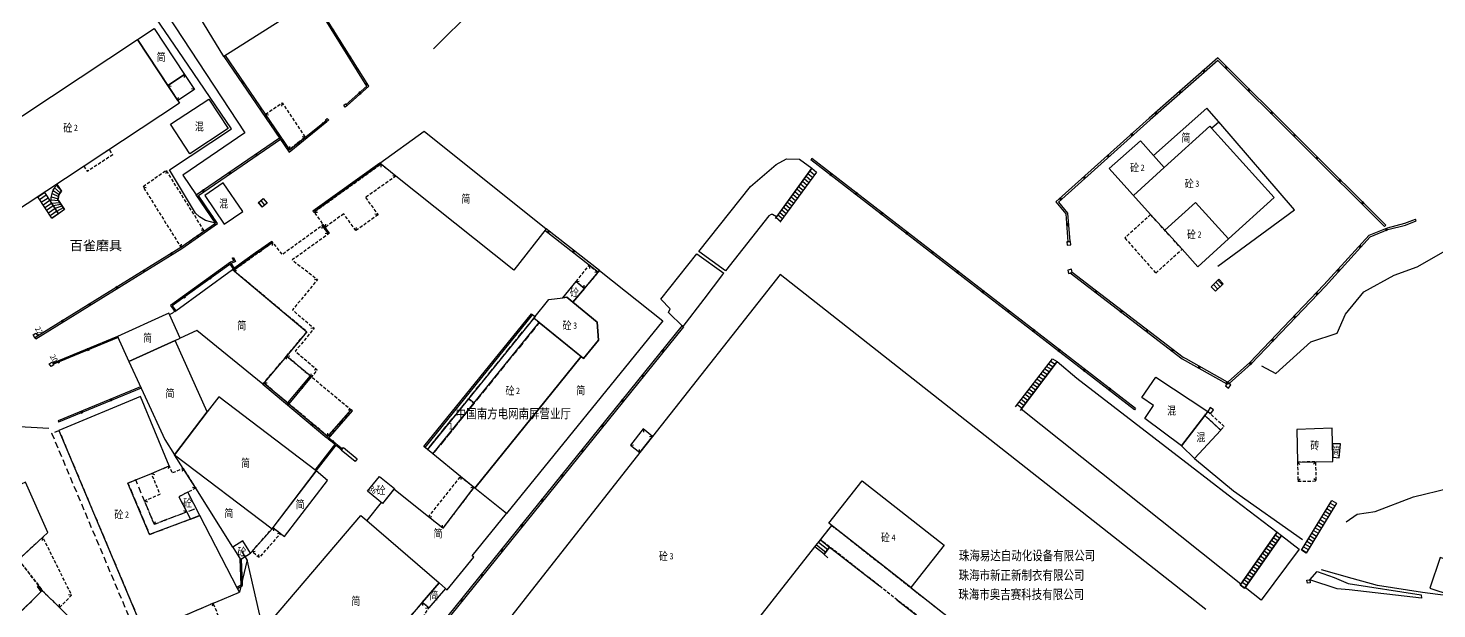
# Model space of a CAD drawing. Extents: x 395778 to 396698, y 996972 to 998012.
# Drawn here: x 396337.4 to 396557.4, y 997244.1 to 997334.7 of the extents above; entities that cross this region are included whole.
import ezdxf
from ezdxf.enums import TextEntityAlignment as Align

# ---------------------------------------------------------------- set-up
doc = ezdxf.new("R2010")
doc.units = 0
doc.header["$LTSCALE"] = 0.5
for name, pattern in [('X32', [1.5, 1, -0.5]), ('X39', [3, 2.5, -0.5]), ('X5', [3, 2, -1])]:
    doc.linetypes.add(name, pattern=pattern)
doc.layers.get('0').update_dxf_attribs({"linetype": 'CONTINUOUS'})
doc.layers.add('ASSIST', color=7, linetype='CONTINUOUS', plot=False)
doc.layers.add('JMD', color=6, linetype='CONTINUOUS')
doc.layers.add('门牌号', color=2, linetype='CONTINUOUS')
doc.styles.add('宋体', font='')
doc.styles.add('正等线体', font='simhei.ttf')
doc.styles.add('细等线体', font='', dxfattribs={"width": 0.8})
doc.styles.get('宋体').set_extended_font_data('SimSun')
doc.styles.get('细等线体').set_extended_font_data('SimSun')
doc.linetypes.add('444', pattern='A,4.5,[145,AAA.SHX,S=1,R=0,X=0,Y=1],4.5,-0.5,[146,AAA.SHX,S=1,R=0,X=0,Y=0],-0.5', length=10)
doc.linetypes.add('447', pattern='A,8,-1,[148,AAA.SHX,S=1,R=0,X=0,Y=0],-1', length=10)

# ---------------------------------------------------------------- blocks, each defined once
blk = doc.blocks.new('*U0')
at = {"linetype": 'Continuous'}
for points in [[(0, 0), (0.5, 0.5), (-0.5, 0.5)], [(0, 0), (-0.5, 0.5), (-0.5, -0.5)], [(0, 0), (-0.5, -0.5), (0.5, -0.5)], [(0, 0), (0.5, -0.5), (0.5, 0.5)]]:
    blk.add_solid(points, dxfattribs=at)
blk = doc.blocks.new('gc002')
blk.add_lwpolyline([(-0.5, -0.5), (0.5, -0.5), (0.5, 0.5), (-0.5, 0.5), (-0.5, -0.5)])
at = {"linetype": 'Continuous'}
blk.add_blockref('*U0', (0, 0), dxfattribs=at)

msp = doc.modelspace()

# ---------------------------------------------------------------- linework, layer by layer
at = {"layer": 'ASSIST', "linetype": 'Continuous', "flags": 128}
for points in [[(396350.63, 997349.73), (396371.22, 997318.4), (396361.53, 997311.83), (396363.59, 997308.71), (396366.6, 997304.33), (396366.6, 997304.33), (396365.07, 997304.75), (396364.14, 997305.29), (396363.47, 997305.86), (396359.44, 997312.66), (396369.1, 997319.04), (396361.56, 997330.13), (396349.05, 997348.43)], [(396442.09, 997299.9), (396450.15, 997310.04), (396454.16, 997313.45), (396455.78, 997314.38), (396457.8, 997314.28), (396459.74, 997312.89), (396454.25, 997305.32), (396453.61, 997305.66), (396453.38, 997305.67), (396453.05, 997305.45), (396446.27, 997296.87)], [(396342.11, 997305.79), (396340.91, 997307.63), (396340.94, 997308.09), (396340.96, 997308.33), (396341.05, 997308.71), (396341.14, 997309.13), (396341.28, 997309.47), (396341.45, 997309.8), (396341.67, 997310.14), (396341.83, 997310.39), (396342.55, 997309.32), (396342.37, 997309.05), (396342.15, 997308.74), (396342.08, 997308.46), (396342.02, 997308.13), (396342.01, 997307.95), (396342.1, 997307.83), (396343.06, 997306.47)], [(396341.06, 997305.08), (396338.86, 997308.42), (396339.92, 997309.12), (396342.11, 997305.79)], [(396373.3, 997307.51), (396374.08, 997308.16), (396374.68, 997307.44), (396373.89, 997306.79)], [(396436.15, 997292.43), (396441.81, 997299.55), (396445.99, 997296.52), (396445.82, 997296.31), (396442.89, 997292.46), (396439.62, 997288.19), (396437.37, 997290.38), (396437.62, 997290.93)], [(396524.01, 997294.85), (396522.77, 997293.69), (396522.1, 997294.4), (396523.33, 997295.55)], [(396415.97, 997290.18), (396416.53, 997289.72), (396399.72, 997268.99), (396399.15, 997269.45)], [(396498.06, 997282.71), (396501.15, 997280.14), (396518.83, 997266.49), (396524.78, 997261.92), (396532.4, 997256.06), (396526.76, 997247.95), (396492.43, 997275.3)], [(396536.21, 997253.25), (396540.98, 997261.04), (396541.7, 997260.6), (396536.93, 997252.8)], [(396526.64, 997247.79), (396532.4, 997256.06), (396533.09, 997255.58), (396527.33, 997247.31)], [(396533.09, 997255.58), (396535.88, 997253.43), (396529.91, 997245.44), (396527.42, 997247.43)], [(396538.69, 997249.95), (396541.33, 997249.02), (396543.51, 997248.09), (396554.93, 997246.28), (396554.96, 997245.8), (396543.68, 997247.06), (396541.79, 997247.22), (396537.54, 997248.66)]]:
    msp.add_lwpolyline(points, close=True, dxfattribs=at)
at = {"layer": 'ASSIST', "linetype": 'Continuous', "elevation": -85.97, "flags": 128}
msp.add_lwpolyline([(396340.59, 997272.26), (396332.27, 997272.71), (396323.3, 997267.73)], dxfattribs=at)
at = {"layer": 'ASSIST', "linetype": 'Continuous'}
msp.add_lwpolyline([(396460.24, 997253.8), (396461.1, 997254.9), (396462.52, 997253.73), (396461.7, 997252.67)], close=True, dxfattribs=at)
at = {"layer": 'ASSIST', "linetype": 'Continuous', "flags": 128}
for points in [[(396371.57, 997251.75), (396370.75, 997253.1)], [(396375.14, 997212.44), (396377.43, 997221.67), (396373.94, 997241.31), (396371.57, 997251.75), (396370.35, 997246.72)]]:
    msp.add_lwpolyline(points, dxfattribs=at)
at = {"layer": 'JMD', "linetype": 'Continuous'}
for p, q in [((396361.8, 997327.54), (396361.7, 997327.05)), ((396359.18, 997325.81), (396359.67, 997325.71)), ((396363.36, 997325.17), (396362.87, 997325.27)), ((396360.75, 997323.44), (396360.85, 997323.93)), ((396377.03, 997323.08), (396376.94, 997322.59)), ((396387.16, 997322.66), (396387, 997322.84)), ((396374.4, 997321.3), (396374.9, 997321.2)), ((396384.03, 997320.16), (396383.88, 997320.35)), ((396376.77, 997317.41), (396376.63, 997317.62)), ((396378.17, 997315.77), (396378.25, 997316.27)), ((396380.62, 997317.73), (396380.13, 997317.81)), ((396392.29, 997313.67), (396392.45, 997313.55)), ((396459.76, 997314.41), (396459.6, 997314.21)), ((396358.95, 997312.54), (396358.85, 997312.05)), ((396458.86, 997311.67), (396459.6, 997311.04)), ((396459.15, 997312.08), (396459.9, 997311.44)), ((396459.44, 997312.48), (396460.19, 997311.85)), ((396459.74, 997312.89), (396460.49, 997312.25)), ((396341.25, 997309.39), (396342.18, 997308.77)), ((396341.47, 997309.84), (396342.37, 997309.05)), ((396341.75, 997310.25), (396342.55, 997309.32)), ((396355.31, 997309.99), (396355.8, 997309.89)), ((396457.1, 997309.24), (396457.82, 997308.64)), ((396457.39, 997309.65), (396458.11, 997309.04)), ((396457.68, 997310.05), (396458.41, 997309.44)), ((396457.98, 997310.46), (396458.71, 997309.84)), ((396458.27, 997310.86), (396459, 997310.24)), ((396458.56, 997311.27), (396459.3, 997310.64)), ((396338.86, 997308.42), (396339.92, 997309.12)), ((396339.13, 997308), (396340.19, 997308.71)), ((396339.41, 997307.59), (396340.47, 997308.29)), ((396339.68, 997307.17), (396340.74, 997307.88)), ((396339.96, 997306.75), (396341.01, 997307.46)), ((396340.23, 997306.34), (396341.29, 997307.05)), ((396340.93, 997307.93), (396342.1, 997307.83)), ((396340.98, 997308.43), (396342.02, 997308.13)), ((396341.01, 997307.46), (396342.29, 997307.56)), ((396341.09, 997308.92), (396342.08, 997308.46)), ((396341.29, 997307.05), (396342.48, 997307.28)), ((396341.56, 997306.63), (396342.67, 997307.01)), ((396373.31, 997307.52), (396373.91, 997306.81)), ((396373.7, 997307.84), (396374.29, 997307.12)), ((396374.08, 997308.16), (396374.68, 997307.44)), ((396455.63, 997307.22), (396456.33, 997306.63)), ((396455.92, 997307.62), (396456.63, 997307.03)), ((396456.21, 997308.03), (396456.93, 997307.43)), ((396456.51, 997308.43), (396457.22, 997307.83)), ((396456.8, 997308.84), (396457.52, 997308.23)), ((396340.51, 997305.92), (396341.56, 997306.63)), ((396340.78, 997305.5), (396341.83, 997306.22)), ((396341.06, 997305.08), (396342.1, 997305.8)), ((396341.84, 997306.21), (396342.87, 997306.74)), ((396381.99, 997306.01), (396382.06, 997306.05)), ((396454.16, 997305.19), (396454.85, 997304.62)), ((396454.45, 997305.6), (396455.15, 997305.02)), ((396454.75, 997306), (396455.44, 997305.42)), ((396455.04, 997306.41), (396455.74, 997305.83)), ((396455.33, 997306.81), (396456.04, 997306.23)), ((396554.15, 997304.67), (396554.04, 997304.95)), ((396364.85, 997303.11), (396364.36, 997303.21)), ((396383.45, 997304.11), (396383.28, 997303.99, -84.9)), ((396384.42, 997302.74), (396384.26, 997302.63)), ((396418.26, 997303.43), (396418.04, 997303.16)), ((396549.4, 997304.02), (396549.18, 997303.81)), ((396361.21, 997300.55), (396361.31, 997301.04)), ((396375.42, 997301.47), (396375.54, 997301.31)), ((396499.72, 997301.41), (396500.02, 997301.43)), ((396369.24, 997298.83), (396369.42, 997298.93)), ((396369.06, 997298.04), (396368.89, 997297.92)), ((396369.26, 997297.07), (396369.42, 997296.94)), ((396369.58, 997297.31), (396369.42, 997297.19)), ((396424.97, 997297.74), (396425.03, 997297.25)), ((396426.37, 997296.66), (396425.87, 997296.6)), ((396426.58, 997296.93), (396426.37, 997296.66)), ((396500.09, 997296.54), (396500.42, 997296.63, -70.54)), ((396422.92, 997295.2), (396423.42, 997295.25)), ((396424.23, 997294.11), (396424.19, 997294.61)), ((396522.77, 997293.69), (396522.1, 997294.4)), ((396523.13, 997294.03), (396522.46, 997294.74)), ((396523.5, 997294.37), (396522.82, 997295.08)), ((396523.86, 997294.71), (396523.18, 997295.41)), ((396360.24, 997290.54), (396360.4, 997290.65)), ((396416.14, 997290.04), (396399.32, 997269.31)), ((396416.53, 997289.72), (396399.72, 997268.99)), ((396439.49, 997288.34), (396439.71, 997288.14)), ((396338.54, 997286.24), (396338.41, 997286.46)), ((396351.33, 997286.64), (396351.42, 997286.46)), ((396497.34, 997283.15), (396498.06, 997282.71)), ((396341.22, 997282.45), (396341.33, 997282.28)), ((396495.51, 997280.78), (396496.23, 997280.3)), ((396495.81, 997281.17), (396496.53, 997280.7)), ((396496.12, 997281.57), (396496.84, 997281.1)), ((396496.42, 997281.96), (396497.14, 997281.51)), ((396496.73, 997282.36), (396497.45, 997281.91)), ((396497.03, 997282.76), (396497.75, 997282.31)), ((396354.92, 997278.75), (396355, 997278.57)), ((396374.01, 997279.18), (396374.17, 997279.37)), ((396381.63, 997280.31), (396381.44, 997280.47)), ((396493.67, 997278.4), (396494.4, 997277.89)), ((396493.98, 997278.8), (396494.7, 997278.29)), ((396494.28, 997279.19), (396495.01, 997278.69)), ((396494.59, 997279.59), (396495.31, 997279.09)), ((396494.89, 997279.99), (396495.62, 997279.5)), ((396495.2, 997280.38), (396495.92, 997279.9)), ((396378.1, 997276.09), (396377.91, 997276.25)), ((396492.14, 997276.42), (396492.87, 997275.88)), ((396492.45, 997276.82), (396493.18, 997276.28)), ((396492.75, 997277.22), (396493.48, 997276.68)), ((396493.06, 997277.61), (396493.79, 997277.08)), ((396493.37, 997278.01), (396494.09, 997277.49)), ((396388, 997275.02), (396387.81, 997275.18)), ((396491.84, 997276.03), (396492.57, 997275.48)), ((396510.31, 997275.4), (396510.16, 997275.2)), ((396342.02, 997273.44), (396342.1, 997273.25)), ((396433.4, 997272.19), (396433.46, 997271.69)), ((396384.02, 997270.82), (396384.18, 997271.01)), ((396384.21, 997270.66), (396384.02, 997270.83)), ((396384.21, 997270.66), (396384.34, 997270.81)), ((396385.29, 997269.79), (396385.42, 997269.94)), ((396431.42, 997269.65), (396431.92, 997269.71)), ((396434.89, 997271.02), (396434.39, 997270.96)), ((396386.33, 997268.95), (396386.46, 997269.1)), ((396432.9, 997268.49), (396432.84, 997268.99)), ((396356.61, 997265.25), (396357.07, 997265.06)), ((396359.4, 997266.41), (396359.21, 997265.95)), ((396361.57, 997266.04), (396361.42, 997265.57)), ((396382.36, 997265.64), (396382.2, 997265.77)), ((396363.52, 997262.94), (396363.04, 997263.07)), ((396355.52, 997260.98), (396355.98, 997260.79)), ((396540.98, 997261.04), (396541.7, 997260.6)), ((396362.15, 997259.22), (396361.68, 997259.4)), ((396539.67, 997258.91), (396540.4, 997258.47)), ((396539.93, 997259.34), (396540.66, 997258.89)), ((396540.2, 997259.76), (396540.92, 997259.32)), ((396540.46, 997260.19), (396541.18, 997259.75)), ((396540.72, 997260.62), (396541.44, 997260.17)), ((396357.07, 997257.3), (396357.27, 997257.76)), ((396538.37, 997256.78), (396539.09, 997256.33)), ((396538.63, 997257.2), (396539.35, 997256.76)), ((396538.89, 997257.63), (396539.62, 997257.19)), ((396539.15, 997258.06), (396539.88, 997257.61)), ((396539.41, 997258.48), (396540.14, 997258.04)), ((396460.79, 997254.51), (396462.23, 997253.35)), ((396461.1, 997254.9), (396462.52, 997253.73)), ((396531.25, 997254.42), (396531.94, 997253.94)), ((396531.54, 997254.83), (396532.23, 997254.35)), ((396531.82, 997255.24), (396532.51, 997254.76)), ((396532.11, 997255.65), (396532.8, 997255.17)), ((396532.4, 997256.06), (396533.09, 997255.58)), ((396536.8, 997254.22), (396537.53, 997253.78)), ((396537.06, 997254.65), (396537.79, 997254.2)), ((396537.32, 997255.07), (396538.05, 997254.63)), ((396537.59, 997255.5), (396538.31, 997255.05)), ((396537.85, 997255.93), (396538.57, 997255.48)), ((396538.11, 997256.35), (396538.83, 997255.91)), ((396460.48, 997254.11), (396461.93, 997252.97)), ((396529.83, 997252.37), (396530.52, 997251.88)), ((396530.11, 997252.78), (396530.8, 997252.3)), ((396530.4, 997253.19), (396531.09, 997252.71)), ((396530.68, 997253.6), (396531.37, 997253.12)), ((396530.97, 997254.01), (396531.66, 997253.53)), ((396536.28, 997253.37), (396537.01, 997252.92)), ((396536.54, 997253.79), (396537.27, 997253.35)), ((396370.69, 997251.91), (396370.53, 997251.82)), ((396528.11, 997249.9), (396528.8, 997249.42)), ((396528.4, 997250.31), (396529.09, 997249.83)), ((396528.68, 997250.72), (396529.38, 997250.24)), ((396528.97, 997251.13), (396529.66, 997250.65)), ((396529.26, 997251.54), (396529.95, 997251.06)), ((396529.54, 997251.95), (396530.23, 997251.47)), ((396339, 997247.75), (396338.8, 997247.6)), ((396526.69, 997247.85), (396527.38, 997247.37)), ((396526.97, 997248.26), (396527.66, 997247.78)), ((396527.26, 997248.67), (396527.95, 997248.19)), ((396527.54, 997249.08), (396528.23, 997248.6)), ((396527.83, 997249.49), (396528.52, 997249.01)), ((396339.57, 997246.98), (396339.07, 997247.02)), ((396339.57, 997246.98), (396339.39, 997246.81, -86.5)), ((396370.05, 997247.29, -85.08), (396369.96, 997247.47, -85.08))]:
    msp.add_line(p, q, dxfattribs=at)
at = {"layer": 'JMD', "linetype": 'X32'}
for p, q in [((396392.45, 997313.55), (396392.44, 997313.05)), ((396394.8, 997311.67), (396394.3, 997311.68)), ((396382.06, 997306.05), (396382.56, 997306.03)), ((396392, 997305.63), (396391.51, 997305.71)), ((396383.28, 997303.99), (396383.2, 997303.5)), ((396383.77, 997303.66), (396383.85, 997304.15)), ((396384.26, 997302.63), (396383.77, 997302.71)), ((396388.55, 997303.15), (396388.63, 997303.64)), ((396375.54, 997301.31), (396375.47, 997300.82)), ((396369.42, 997296.94), (396369.92, 997296.92)), ((396382.55, 997295.51), (396382.05, 997295.45)), ((396382.02, 997287.92), (396381.52, 997287.87)), ((396377.71, 997283.57), (396377.66, 997282.96)), ((396377.71, 997283.57), (396378.2, 997283.62)), ((396381.63, 997280.31), (396381.58, 997280.81)), ((396382.52, 997281.41), (396382.02, 997281.36)), ((396374.17, 997279.37), (396374.67, 997279.41)), ((396387.81, 997275.18), (396387.31, 997275.14)), ((396384.18, 997271.01), (396384.14, 997271.51)), ((396535.6, 997267.01), (396535.96, 997266.66)), ((396538.46, 997267.07), (396538.12, 997266.71)), ((396404.89, 997264.78), (396404.94, 997264.28)), ((396406.98, 997263.08), (396406.48, 997263.02)), ((396535.66, 997264.02), (396536.01, 997264.38)), ((396538.52, 997264.07), (396538.16, 997264.42)), ((396375.59, 997256.8), (396375.66, 997256.31)), ((396399.9, 997258.45), (396400.4, 997258.51)), ((396402.11, 997256.68), (396402.05, 997257.17)), ((396339.66, 997255.29), (396339.57, 997254.8)), ((396376.79, 997255.89), (396376.29, 997255.84)), ((396372.32, 997253.07), (396372.82, 997253.1)), ((396373.42, 997252.1), (396373.39, 997252.6)), ((396344.15, 997246.24), (396343.66, 997246.32)), ((396342.24, 997244.32), (396342.24, 997244.82)), ((396366.25, 997244.97), (396366.07, 997244.5)), ((396398.91, 997245.12), (396398.94, 997244.63)), ((396399.92, 997244.26), (396399.43, 997244.17))]:
    msp.add_line(p, q, dxfattribs=at)
at = {"layer": 'JMD', "color": 7, "linetype": 'Continuous', "flags": 128}
for points in [[(396387.16, 997322.66), (396390.56, 997325.68), (396382.09, 997339.25), (396380.97, 997338.55), (396367.22, 997360.77), (396359.34, 997366.38)], [(396367.92, 997330.34), (396378.12, 997315.41), (396384.03, 997320.16)], [(396338.54, 997286.24), (396361.35, 997300.35), (396366.94, 997304.27), (396363.94, 997308.65), (396376.77, 997317.41)], [(396392.29, 997313.67), (396381.83, 997306.17), (396381.99, 997306.01)], [(396426.58, 997296.93), (396418.26, 997303.43)], [(396375.42, 997301.47), (396373.32, 997299.97), (396373.21, 997299.94), (396370.85, 997298.23), (396369.42, 997297.19), (396369.26, 997297.07)], [(396369.24, 997298.83), (396369.46, 997298.43), (396368.96, 997298.21), (396359.58, 997291.44), (396360.24, 997290.54)], [(396369.58, 997297.31), (396369.06, 997298.04)], [(396351.33, 997286.64), (396341.22, 997282.45)], [(396354.92, 997278.75), (396342.02, 997273.44)], [(396374.01, 997279.18), (396384.02, 997270.82)], [(396378.1, 997276.09), (396381.63, 997280.31)], [(396384.21, 997270.66), (396388, 997275.02)], [(396382.36, 997265.64), (396385.45, 997269.66), (396386.33, 997268.95)], [(396384.21, 997270.66), (396385.29, 997269.79)]]:
    msp.add_lwpolyline(points, dxfattribs=at)
at = {"layer": 'JMD', "linetype": 'Continuous', "flags": 128}
for points in [[(396387, 997322.84), (396390.25, 997325.72), (396382.02, 997338.92), (396380.89, 997338.22), (396367.04, 997360.6), (396359.2, 997366.19)], [(396368.14, 997330.48), (396378.17, 997315.77), (396383.88, 997320.35)], [(396338.41, 997286.46), (396361.21, 997300.55), (396366.6, 997304.33), (396363.59, 997308.71), (396376.63, 997317.62)], [(396392.45, 997313.55), (396382.14, 997306.14), (396382.06, 997306.05)], [(396426.37, 997296.66), (396424.97, 997297.74), (396418.04, 997303.16)], [(396375.54, 997301.31), (396373.42, 997299.8), (396373.31, 997299.76), (396369.42, 997296.94)], [(396369.42, 997298.93), (396369.74, 997298.33), (396369.06, 997298.04), (396359.86, 997291.4), (396360.4, 997290.65)], [(396369.42, 997297.19), (396368.89, 997297.92)], [(396351.42, 997286.46), (396341.33, 997282.28)], [(396355, 997278.57), (396342.1, 997273.25)], [(396374.17, 997279.37), (396384.18, 997271.01)], [(396377.91, 997276.25), (396381.44, 997280.47)], [(396384.02, 997270.83), (396387.81, 997275.18)], [(396382.2, 997265.77), (396385.42, 997269.94), (396386.46, 997269.1)], [(396384.34, 997270.81), (396385.42, 997269.94)]]:
    msp.add_lwpolyline(points, dxfattribs=at)
for points in [[(396364.9, 997358.91), (396369.82, 997351), (396368.63, 997350.26), (396370.17, 997347.79), (396371.36, 997348.53), (396378.52, 997337.02), (396367.92, 997330.34), (396354.53, 997352.3)], [(396361, 997323.06), (396334.3, 997305.42), (396327.54, 997315.2), (396354.45, 997332.98)], [(396362.61, 997315.15), (396359.59, 997319.76), (396365.58, 997323.69), (396368.6, 997319.09)], [(396386.94, 997322.93), (396387.16, 997322.66), (396386.89, 997322.44), (396386.67, 997322.71)], [(396384.08, 997320.65), (396384.31, 997320.38), (396384.03, 997320.16), (396383.81, 997320.43)], [(396418.26, 997303.43), (396413.19, 997297), (396394.8, 997311.67), (396392.29, 997313.67), (396399.22, 997318.65)], [(396367.97, 997304.17), (396370.86, 997306.14), (396367.83, 997310.6), (396364.94, 997308.64)], [(396369.26, 997297.07), (396380.89, 997287.36), (396377.71, 997283.57), (396374.01, 997279.18), (396363.7, 997287.54), (396361.09, 997286.36), (396359.42, 997290.08), (396359.97, 997290.34), (396360.11, 997290.45), (396360.4, 997290.65)], [(396412.05, 997258.97), (396407.14, 997262.95), (396423.71, 997283.52), (396424.09, 997283.21), (396426.41, 997286.07), (396426.2, 997288.87), (396422.44, 997291.96), (396424.23, 997294.11), (396426.37, 997296.66), (396426.58, 997296.93), (396436.47, 997289.08)], [(396426.41, 997286.07), (396424.09, 997283.21), (396416.34, 997289.49), (396418.69, 997292.38), (396420.87, 997292.66), (396421.48, 997292.74), (396422.44, 997291.96), (396426.2, 997288.87)], [(396360.34, 997286.02), (396361.09, 997286.36), (396359.42, 997290.08), (396359.35, 997290.26), (396359.24, 997290.21), (396358.88, 997290.04), (396351.33, 997286.64), (396353.07, 997282.71)], [(396407.14, 997262.95), (396404.89, 997264.78), (396400.57, 997268.3), (396417.19, 997288.8), (396423.71, 997283.52)], [(396365.34, 997274.85), (396360.34, 997286.02), (396353.07, 997282.71), (396355, 997278.57), (396355.65, 997277.18), (396358.73, 997270.55), (396360.23, 997268.17)], [(396517.5, 997269.53), (396511.77, 997273.84), (396513.11, 997275.87), (396511.26, 997277.09), (396513.45, 997280.27), (396521.57, 997274.93), (396521.1, 997274.31)], [(396342.17, 997271.96), (396355.24, 997240.93), (396355.48, 997240.36), (396355.87, 997240.53), (396361.54, 997242.95), (396366.25, 997244.97), (396366.66, 997245.14), (396370.35, 997246.72), (396370.05, 997247.29), (396364.17, 997258.68), (396362.71, 997258.13), (396356.33, 997255.71), (396352.95, 997263.73), (396354.15, 997264.23), (396356.61, 997265.25), (396359.4, 997266.41), (396354.88, 997277.28)], [(396375.46, 997256.62), (396382.36, 997265.64), (396367.15, 997277.22), (396365.34, 997274.85), (396360.23, 997268.17)], [(396521.1, 997274.31), (396523.61, 997271.99), (396519.52, 997267.56), (396517.5, 997269.53)], [(396369.32, 997253.73), (396369.32, 997253.73), (396363.52, 997262.94), (396361.57, 997266.04), (396360.23, 997268.17), (396375.46, 997256.62), (396372.07, 997252.79), (396370.86, 997254.7)], [(396375.59, 997256.8), (396376.79, 997255.89), (396377.4, 997255.42), (396384.12, 997264.12), (396382.36, 997265.64)], [(396331.66, 997256.95), (396336.37, 997252.26), (396339.66, 997255.29), (396340.45, 997256.02), (396336.94, 997263.9), (396334.93, 997262.95), (396330.62, 997261.77), (396333.31, 997259.08), (396331.43, 997257.2)], [(396412.05, 997258.97), (396407.14, 997262.95), (396406.98, 997263.08), (396402.11, 997256.68), (396399.9, 997258.45), (396394.49, 997262.79), (396392.69, 997260.57), (396392.49, 997260.73), (396390.23, 997257.9), (396401.53, 997248.18), (396402.55, 997247.31), (396402.79, 997247.1), (396406.95, 997252.2), (396406.71, 997252.39)], [(396364.17, 997258.68), (396362.29, 997262.33), (396360.91, 997261.61), (396362.71, 997258.13)], [(396389.33, 997258.67), (396390.23, 997257.9), (396401.53, 997248.18), (396398.91, 997245.12), (396397.01, 997242.92), (396396.84, 997242.74), (396387.69, 997232.07), (396378.11, 997240.31), (396376.08, 997242.05), (396375.54, 997242.52)], [(396370.53, 997251.82), (396372.07, 997252.79), (396370.86, 997254.7), (396369.32, 997253.73)]]:
    msp.add_lwpolyline(points, close=True, dxfattribs=at)
at = {"layer": 'JMD', "linetype": '447', "flags": 128}
for points, elevation in [([(396400.67, 997331.51), (396406.94, 997337.75), (396408.38, 997340.26), (396409.03, 997351.8), (396406.24, 997355.19)], 19.68), ([(396529.98, 997282.06), (396532.23, 997280.84), (396537.7, 997285.8), (396541.78, 997287.12), (396543.08, 997290.13), (396545.94, 997293.58), (396550.71, 997296.19), (396554.26, 997297.49), (396563.48, 997302.76)], 27.32)]:
    msp.add_lwpolyline(points, dxfattribs=dict(at, elevation=elevation))
at = {"layer": 'JMD', "linetype": 'Continuous', "flags": 128}
for points, elevation in [([(396359.18, 997325.81), (396354.45, 997332.98), (396357.06, 997334.71), (396361.8, 997327.54)], -985.94), ([(396361.8, 997327.54), (396363.36, 997325.17), (396360.75, 997323.44), (396359.18, 997325.81)], -985.94), ([(396513.11, 997314.86), (396514.77, 997312.99), (396521.89, 997319.44), (396522.19, 997319.12), (396523.33, 997320.15), (396521.45, 997322.26)], 29.83), ([(396524.84, 997301.87), (396519.68, 997307.56), (396514.87, 997303.21), (396517.56, 997300.24), (396520.02, 997297.51)], 27.84), ([(396422.44, 997291.96), (396421.48, 997292.74), (396420.87, 997292.66), (396422.92, 997295.2), (396424.23, 997294.11)], -84.76), ([(396338.39, 997286.43), (396338.12, 997286.88), (396338.58, 997287.15), (396338.85, 997286.71)], 10.14), ([(396340.93, 997281.92), (396340.66, 997282.36), (396341.11, 997282.64), (396341.38, 997282.19)], 9.68), ([(396524.7, 997279.43), (396524.35, 997278.9), (396524.84, 997278.57), (396525.2, 997279.09)], -68.97), ([(396521.98, 997275.53), (396521.57, 997274.93), (396522.07, 997274.6), (396522.48, 997275.2)], -69.02), ([(396434.89, 997271.02), (396433.4, 997272.19), (396431.42, 997269.65), (396432.9, 997268.49)], 14.85), ([(396540.99, 997272.3), (396535.5, 997272.1), (396535.6, 997267.01), (396538.46, 997267.07), (396541.1, 997267.12), (396541.09, 997267.76), (396541.04, 997269.86)], -70.17), ([(396541.09, 997267.76), (396542.12, 997267.68), (396542.29, 997269.88), (396541.04, 997269.86)], -71.19), ([(396388.42, 997267.12), (396386.26, 997268.86), (396386.6, 997269.28), (396388.76, 997267.54)], 12.49), ([(396394.58, 997262.9), (396392.69, 997260.57), (396390.36, 997262.46), (396392.23, 997264.77)], 12.51), ([(396401.53, 997248.18), (396402.55, 997247.31), (396399.92, 997244.26), (396398.91, 997245.12)], -83.28), ([(396339.57, 997246.98), (396342.24, 997244.32), (396346.2, 997240.37), (396345.32, 997239.5), (396343.04, 997237.23), (396342.46, 997236.65), (396341.74, 997235.94), (396336.18, 997241.53), (396335.14, 997242.58)], -86.5)]:
    msp.add_lwpolyline(points, close=True, dxfattribs=dict(at, elevation=elevation))
at = {"layer": 'JMD', "color": 7, "linetype": 'Continuous', "elevation": -70.56}
msp.add_lwpolyline([(396549.4, 997304.02), (396523.15, 997330.12), (396512.41, 997320.68), (396497.84, 997307.62), (396499.4, 997305.76), (396499.72, 997301.41)], dxfattribs=at)
at = {"layer": 'JMD', "linetype": 'Continuous', "elevation": -70.56}
msp.add_lwpolyline([(396549.18, 997303.81), (396523.14, 997329.71), (396512.61, 997320.45), (396498.26, 997307.59), (396499.7, 997305.87), (396500.02, 997301.43)], dxfattribs=at)
at = {"layer": 'JMD', "linetype": 'X32', "flags": 128}
for points in [[(396378.17, 997315.77), (396374.4, 997321.3), (396377.03, 997323.08), (396380.62, 997317.73)], [(396361.21, 997300.55), (396364.85, 997303.11), (396358.95, 997312.54), (396355.31, 997309.99)], [(396377.71, 997283.57), (396381.44, 997280.47), (396387.81, 997275.18), (396384.18, 997271.01), (396374.17, 997279.37)], [(396521.57, 997274.93), (396524.16, 997272.58), (396523.61, 997271.99), (396521.1, 997274.31)], [(396363.52, 997262.94), (396362.29, 997262.33), (396360.91, 997261.61), (396362.15, 997259.22), (396357.07, 997257.3), (396355.52, 997260.98), (396357.96, 997262.01), (396356.61, 997265.25), (396359.4, 997266.41), (396359.85, 997265.33), (396361.57, 997266.04)], [(396404.89, 997264.78), (396406.98, 997263.08), (396402.11, 997256.68), (396399.9, 997258.45)], [(396342.24, 997244.32), (396344.15, 997246.24), (396339.66, 997255.29), (396336.37, 997252.26), (396335.87, 997251.76), (396337.19, 997250.07), (396339, 997247.75), (396339.57, 997246.98)]]:
    msp.add_lwpolyline(points, close=True, dxfattribs=at)
at = {"layer": 'JMD', "linetype": 'Continuous'}
for points, elevation in [([(396531.96, 997308.32), (396524.84, 997301.87), (396519.68, 997307.56), (396514.87, 997303.21), (396514.87, 997303.21), (396512.66, 997305.65), (396506.16, 997312.83), (396511.06, 997317.17), (396513.11, 997314.86), (396514.77, 997312.99), (396521.89, 997319.44), (396522.19, 997319.12)], 27.84), ([(396500.15, 997301.44), (396499.56, 997301.4), (396499.6, 997300.86), (396500.18, 997300.91)], -70.56), ([(396500.28, 997297.14), (396499.72, 997297), (396499.85, 997296.48), (396500.42, 997296.63)], -70.54), ([(396480.39, 997254.07), (396475.19, 997247.44), (396462.41, 997257.49), (396467.63, 997264.11)], -65.31), ([(396556.26, 997247.32), (396562.93, 997245.13), (396565.18, 997251.77), (396561.71, 997252.94), (396561.08, 997251.07), (396557.9, 997252.15)], 22.1), ([(396537.6, 997248.18), (396537.15, 997248.12), (396537.08, 997248.6), (396537.54, 997248.66)], 18.29)]:
    msp.add_lwpolyline(points, close=True, dxfattribs=dict(at, elevation=elevation))
at = {"layer": 'JMD', "linetype": '444', "flags": 128}
msp.add_lwpolyline([(396523.16, 997297.61), (396535.12, 997306.38), (396523.33, 997320.15)], dxfattribs=at)
at = {"layer": 'JMD', "linetype": 'X32', "flags": 128}
for points, elevation in [([(396346.06, 997313.19), (396346.58, 997312.41), (396350.56, 997315.03), (396350.04, 997315.82)], -984.26), ([(396377.71, 997283.57), (396380.89, 997287.36), (396369.42, 997296.94), (396373.31, 997299.76), (396373.42, 997299.8), (396375.54, 997301.31), (396377, 997299.43), (396383.28, 997303.99), (396384.26, 997302.63), (396378.6, 997298.57), (396382.55, 997295.51), (396378.64, 997290.76), (396382.02, 997287.92), (396379.08, 997284.32), (396382.52, 997281.41), (396381.63, 997280.31)], -83.33), ([(396422.92, 997295.2), (396424.97, 997297.74), (396426.37, 997296.66), (396424.23, 997294.11)], -84.76), ([(396535.6, 997267.01), (396535.66, 997264.02), (396538.52, 997264.07), (396538.46, 997267.07)], -70.13), ([(396375.46, 997256.62), (396375.59, 997256.8), (396376.79, 997255.89), (396373.42, 997252.1), (396372.32, 997253.07)], -83.51), ([(396323.21, 997248.42), (396324.06, 997249.3), (396324.68, 997249.94), (396321.69, 997252.87), (396320.43, 997254.05), (396315.87, 997247.98), (396326.59, 997237.2), (396329.3, 997239.9), (396334.92, 997234.3), (396335.67, 997235.06), (396334.61, 997236.1), (396332.64, 997237.94), (396334.52, 997239.89), (396336.18, 997241.53), (396335.14, 997242.58), (396339.57, 997246.98), (396339, 997247.75), (396337.19, 997250.07), (396335.87, 997251.76), (396327.9, 997243.78)], -86.47), ([(396397.01, 997242.92), (396398.95, 997241.09), (396400.08, 997242.29), (396399.16, 997242.98), (396399.92, 997244.26), (396398.91, 997245.12)], -83.88)]:
    msp.add_lwpolyline(points, close=True, dxfattribs=dict(at, elevation=elevation))
at = {"layer": 'JMD', "linetype": 'Continuous'}
for points in [[(396510.16, 997275.2), (396459.6, 997314.21)], [(396454.05, 997305.05), (396459.74, 997312.89)], [(396460.49, 997312.25), (396454.74, 997304.47)], [(396342.11, 997305.79), (396340.91, 997307.63), (396340.94, 997308.09), (396340.96, 997308.33), (396341.05, 997308.71), (396341.14, 997309.13), (396341.28, 997309.47), (396341.45, 997309.8), (396341.67, 997310.14), (396341.83, 997310.39)], [(396343.06, 997306.47), (396342.1, 997307.83), (396342.01, 997307.95), (396342.02, 997308.13), (396342.08, 997308.46), (396342.15, 997308.74), (396342.37, 997309.05), (396342.55, 997309.32)], [(396341.06, 997305.08), (396338.86, 997308.42)], [(396339.92, 997309.12), (396342.11, 997305.79)], [(396373.3, 997307.51), (396374.08, 997308.16)], [(396374.68, 997307.44), (396373.89, 997306.79)], [(396500.4, 997296.68), (396503.98, 997293.93), (396506.63, 997291.9), (396517.73, 997283.4), (396518.15, 997283.17), (396524.63, 997279.54), (396524.78, 997279.57), (396528.16, 997282.54), (396539.73, 997294.69), (396546.77, 997302.44), (396549.63, 997303.59), (396552.38, 997304.29), (396554.04, 997304.95)], [(396521.29, 997244), (396454.79, 997296.32), (396434.89, 997271.02), (396432.9, 997268.49), (396406.01, 997234.31)], [(396522.1, 997294.4), (396523.33, 997295.55)], [(396524.01, 997294.85), (396522.77, 997293.69)], [(396415.97, 997290.18), (396416.53, 997289.72)], [(396439.71, 997288.14), (396399.83, 997238.76), (396394.09, 997231.67), (396393.75, 997231.24)], [(396491.54, 997275.64), (396497.34, 997283.15)], [(396498.06, 997282.71), (396492.27, 997275.08)], [(396399.72, 997268.99), (396399.15, 997269.45)], [(396426.35, 997210.65), (396460.24, 997253.8), (396461.1, 997254.9), (396462.86, 997257.14), (396462.41, 997257.49), (396467.63, 997264.11), (396480.39, 997254.07), (396475.19, 997247.44), (396481.34, 997242.6)], [(396536.21, 997253.25), (396540.98, 997261.04)], [(396541.7, 997260.6), (396536.93, 997252.8)], [(396460.24, 997253.8), (396461.1, 997254.9)], [(396526.64, 997247.79), (396532.4, 997256.06)], [(396533.09, 997255.58), (396527.33, 997247.31)], [(396462.52, 997253.73), (396461.7, 997252.67)]]:
    msp.add_lwpolyline(points, dxfattribs=at)
at = {"layer": 'JMD', "color": 7, "linetype": 'Continuous'}
for points in [[(396510.31, 997275.4), (396459.76, 997314.41)], [(396500.09, 997296.54), (396517.57, 997283.15), (396524.57, 997279.23), (396524.91, 997279.28), (396528.37, 997282.33), (396539.95, 997294.48), (396546.95, 997302.18), (396549.72, 997303.3), (396552.48, 997304.01), (396554.15, 997304.67)], [(396439.49, 997288.34), (396393.51, 997231.43)]]:
    msp.add_lwpolyline(points, dxfattribs=at)
at = {"layer": 'JMD', "linetype": 'X32'}
msp.add_lwpolyline([(396392.45, 997313.55), (396394.8, 997311.67), (396390.04, 997308.31), (396392, 997305.63), (396388.55, 997303.15), (396386.64, 997305.78), (396383.77, 997303.66), (396382.06, 997306.05), (396382.14, 997306.14)], close=True, dxfattribs=at)
at = {"layer": 'JMD', "linetype": 'Continuous', "flags": 128}
for points, elevation in [([(396514.77, 997312.99), (396509.96, 997308.64)], 27.84), ([(396384.26, 997302.63), (396383.28, 997303.99)], -84.9), ([(396369.96, 997247.47), (396370.62, 997247.86), (396370.49, 997251.89)], -85.08), ([(396339.39, 997246.81), (396338.8, 997247.6)], -86.41)]:
    msp.add_lwpolyline(points, dxfattribs=dict(at, elevation=elevation))
at = {"layer": 'JMD', "linetype": 'X32'}
for points, elevation in [([(396512.66, 997305.65), (396508.63, 997302), (396508.63, 997302), (396513.47, 997296.53), (396517.56, 997300.24)], -69.9), ([(396462.86, 997257.14), (396481.34, 997242.6), (396479.6, 997240.39), (396461.1, 997254.9)], -78.27), ([(396361.54, 997242.95), (396362.39, 997240.96), (396367.1, 997242.99), (396366.25, 997244.97)], -85.59)]:
    msp.add_lwpolyline(points, close=True, dxfattribs=dict(at, elevation=elevation))
at = {"layer": 'JMD', "color": 7, "linetype": 'Continuous', "flags": 128}
for points, elevation in [([(396384.42, 997302.74), (396383.77, 997303.66), (396383.45, 997304.11)], -84.9), ([(396370.05, 997247.29), (396370.83, 997247.75), (396370.69, 997251.91)], -85.08), ([(396339.57, 997246.98), (396339, 997247.75)], -86.41)]:
    msp.add_lwpolyline(points, dxfattribs=dict(at, elevation=elevation))
at = {"layer": 'JMD', "linetype": 'X5', "flags": 128}
for points in [[(396407, 997276.22), (396406.15, 997276.91), (396416.34, 997289.49), (396417.19, 997288.8)], [(396355.48, 997240.36), (396354.38, 997239.9), (396341.07, 997271.5), (396342.17, 997271.96), (396355.24, 997240.93)], [(396364.17, 997258.68), (396363.6, 997259.77), (396357.07, 997257.3), (396355.52, 997260.98), (396354.15, 997264.23), (396352.95, 997263.73), (396356.33, 997255.71)]]:
    msp.add_lwpolyline(points, close=True, dxfattribs=at)
at = {"layer": 'JMD', "linetype": 'X39', "flags": 128}
msp.add_lwpolyline([(396400.57, 997268.3), (396399.72, 997268.99), (396406.15, 997276.91), (396407, 997276.22)], close=True, dxfattribs=at)
at = {"layer": 'JMD', "linetype": '447', "flags": 128}
for points in [[(396519.52, 997267.56), (396525.62, 997262.54), (396536.4, 997254.94)], [(396543.18, 997257.7), (396544.92, 997258.9), (396547.72, 997259.28), (396553.73, 997261.58), (396564.86, 997264.29), (396573.92, 997263.74), (396583.95, 997258.76), (396595.69, 997253.82), (396604.91, 997249.42), (396613.79, 997246.42), (396627.92, 997244.42), (396651.71, 997241.61), (396666.66, 997238.69), (396694.1, 997233.81)], [(396560.33, 997245.98), (396555.13, 997246.68), (396548.09, 997247.77), (396544.12, 997248.83), (396539.36, 997250.22)]]:
    msp.add_lwpolyline(points, dxfattribs=at)
at = {"layer": 'JMD', "linetype": '444'}
for points in [[(396470.32, 997247.65), (396462.48, 997253.76), (396461.6, 997252.64), (396462.23, 997252.07)], [(396479.57, 997240.36), (396473.04, 997245.49)]]:
    msp.add_lwpolyline(points, dxfattribs=at)

# ---------------------------------------------------------------- block references
at = {"layer": 'JMD', "linetype": 'Continuous', "yscale": 0.25}
for p, xscale, rotation in [((396384.92, 997334.48), 0.25, 121.9685737872093), ((396386.06, 997332.63), 0.25, 302.0339918819991), ((396387.57, 997330.24), 0.25, 121.9685737872093), ((396388.72, 997328.39), 0.25, 302.0339918819991), ((396520.99, 997328.06), 0.25, 221.3367071526868), ((396524.49, 997328.61), 0.25, 135.1565245216704), ((396370.85, 997326.28), 0.25, 304.3201972598763), ((396389.19, 997324.63), 0.25, 221.6366807829457), ((396390.21, 997326), 0.25, 121.9685737872093), ((396517.24, 997324.75), 0.25, 221.3367071526868), ((396528.04, 997325.09), 0.25, 135.1565245216704), ((396373.67, 997322.16), 0.25, 304.3201972598763), ((396513.48, 997321.45), 0.25, 221.3367071526868), ((396531.58, 997321.56), 0.25, 135.1565245216704), ((396376.49, 997318.03), 0.25, 304.3201972598763), ((396383.43, 997319.84), 0.25, 38.77542606055211), ((396509.75, 997318.12), 0.25, 221.8579500626722), ((396535.13, 997318.04), 0.25, 135.1565245216704), ((396379.54, 997316.71), 0.25, 38.77542606055211), ((396372.98, 997314.98), 0.25, 34.3392998349259), ((396506.03, 997314.79), 0.25, 221.8579500626722), ((396538.67, 997314.51), 0.25, 135.1565245216704), ((396368.85, 997312.16), 0.25, 34.3392998349259), ((396462.73, 997311.95), 0.2500000000185971, 142.3472639390853), ((396502.3, 997311.45), 0.25, 221.8579500626722), ((396364.73, 997309.34), 0.25, 34.3392998349259), ((396388.3, 997310.66), 0.25, 215.6810932412902), ((396542.22, 997310.98), 0.25, 135.1565245216704), ((396384.24, 997307.74), 0.25, 215.6810932412902), ((396466.69, 997308.9), 0.2500000000185971, 142.3472639390853), ((396498.58, 997308.11), 0.25, 221.8579500626722), ((396545.76, 997307.46), 0.25, 135.1565245216704), ((396366.08, 997305.31), 0.25, 124.4532295798143), ((396470.65, 997305.85), 0.2500000000185971, 142.3472639390853), ((396383.73, 997303.49), 0.25, 125.5411408184676), ((396418.62, 997302.99), 0.25, 142.0163654158763), ((396474.61, 997302.79), 0.2500000000185971, 142.3472639390853), ((396499.65, 997304.08), 0.25, 274.1593446216177), ((396549.51, 997303.35), 0.25, 21.97918049341502), ((396363.88, 997302.28), 0.25, 35.00784164334942), ((396545.38, 997300.65), 0.25, 47.74335691222313), ((396359.74, 997299.5), 0.25, 31.72930153373834), ((396371.79, 997298.75), 0.25, 215.8960760440402), ((396422.56, 997299.91), 0.25, 142.0163654158763), ((396478.57, 997299.74), 0.2500000000185971, 142.3472639390853), ((396355.48, 997296.87), 0.25, 31.72930153373834), ((396369.17, 997297.67), 0.25, 125.8960760440998), ((396482.52, 997296.68), 0.2500000000185971, 142.3472639390853), ((396542.02, 997296.94), 0.25, 47.74335691222313), ((396351.23, 997294.24), 0.25, 31.72930153373834), ((396365.79, 997295.77), 0.25, 215.8215887804526), ((396486.48, 997293.63), 0.2500000000185971, 142.3472639390853), ((396346.98, 997291.61), 0.25, 31.72930153373834), ((396361.74, 997292.85), 0.25, 215.8215887804526), ((396504.13, 997293.6), 0.25, 322.5364712762701), ((396538.63, 997293.27), 0.25, 46.37988921354701), ((396490.44, 997290.57), 0.2500000000185971, 142.3472639390853), ((396508.1, 997290.56), 0.25, 322.5364712762701), ((396535.18, 997289.66), 0.25, 46.37988921354701), ((396342.73, 997288.98), 0.25, 31.72930153373834), ((396494.4, 997287.52), 0.2500000000185971, 142.3472639390853), ((396512.07, 997287.52), 0.25, 322.5364712762701), ((396531.73, 997286.04), 0.25, 46.37988921354701), ((396342.14, 997282.7), 0.25, 202.5031320602175), ((396346.76, 997284.61), 0.25, 202.5031320602175), ((396436.44, 997284.38), 0.25, 231.0692832350118), ((396498.36, 997284.47), 0.2500000000185971, 142.3472639390853), ((396516.04, 997284.47), 0.25, 322.5364712762701), ((396433.3, 997280.49), 0.25, 231.0692832350118), ((396502.32, 997281.41), 0.2500000000185971, 142.3472639390853), ((396520.23, 997281.8), 0.25, 330.7820576161002), ((396528.28, 997282.42), 0.25, 46.37988921354701), ((396380.12, 997278.7), 0.25, 50.17182003134523), ((396506.28, 997278.36), 0.2500000000185971, 142.3472639390853), ((396524.59, 997279.36), 0.25, 330.7820576161002), ((396350.34, 997276.73), 0.25, 202.4068837682758), ((396377.93, 997276.07), 0.25, 320.1499762686696), ((396430.16, 997276.6), 0.25, 231.0692832350118), ((396345.72, 997274.82), 0.25, 202.4068837682758), ((396381.77, 997272.87), 0.25, 320.1499762686696), ((396386.39, 997273.36), 0.25, 48.97523626198353), ((396427.02, 997272.71), 0.25, 231.0692832350118), ((396384.94, 997270.23), 0.25, 320.9879718622341), ((396384.53, 997268.67), 0.25, 52.40453474972512), ((396423.88, 997268.82), 0.25, 231.0692832350118), ((396420.74, 997264.93), 0.25, 231.0692832350118), ((396417.59, 997261.04), 0.25, 231.0692832350118), ((396414.45, 997257.15), 0.25, 231.0692832350118), ((396411.31, 997253.26), 0.25, 231.0692832350118), ((396370.63, 997249.89), 0.25, 91.95172871224234), ((396408.17, 997249.37), 0.25, 231.0692832350118), ((396339.13, 997247.37), 0.25, 126.6538693397815), ((396405.03, 997245.48), 0.25, 231.0692832350118)]:
    msp.add_blockref('gc002', p, dxfattribs=dict(at, xscale=xscale, rotation=rotation))

# ---------------------------------------------------------------- texts
at = {"layer": 'JMD', "linetype": 'Continuous', "width": 0.8}
for s, height, style, p in [('简', 1.25, '细等线体', (396358.12, 997330.26, -985.94)), ('混', 1.25, '细等线体', (396364.1, 997319.42)), ('简', 1.25, '细等线体', (396518.17, 997317.67, 29.83)), ('混', 1.25, '细等线体', (396367.9, 997307.39)), ('简', 1.25, '细等线体', (396405.72, 997308.15)), ('砼', 1.25, '细等线体', (396422.66, 997293.56, -84.76)), ('简', 1.25, '细等线体', (396356.01, 997286.44)), ('简', 1.25, '细等线体', (396370.71, 997288.37)), ('简', 1.25, '细等线体', (396359.51, 997277.8)), ('简', 1.25, '细等线体', (396423.65, 997278.26)), ('中国南方电网南屏营业厅', 1.5, '宋体', (396413.13, 997274.62)), ('混', 1.25, '细等线体', (396515.95, 997275.07)), ('混', 1.25, '细等线体', (396520.5, 997270.92)), ('砖', 1.25, '细等线体', (396538.31, 997269.63, -70.17)), ('简', 1.25, '细等线体', (396541.59, 997268.8, -71.19)), ('简', 1.25, '细等线体', (396371.31, 997266.92)), ('砼', 1.25, '细等线体', (396392.47, 997262.68, 12.51)), ('砼', 1.25, '细等线体', (396362.26, 997260.71)), ('简', 1.25, '细等线体', (396379.84, 997260.47)), ('简', 1.25, '细等线体', (396368.71, 997259.07)), ('简', 1.25, '细等线体', (396401.37, 997255.92)), ('砼', 1.25, '细等线体', (396370.75, 997253.1)), ('珠海易达自动化设备有限公司', 1.5, '宋体', (396493.35, 997252.46)), ('珠海市新正新制衣有限公司', 1.5, '宋体', (396492.49, 997249.41)), ('简', 1.25, '细等线体', (396388.53, 997245.37)), ('简', 1.25, '细等线体', (396400.73, 997246.22, -83.28)), ('珠海市奥吉赛科技有限公司', 1.5, '宋体', (396492.45, 997246.4))]:
    msp.add_text(s, height=height, dxfattribs=dict(at, style=style)).set_placement(p, align=Align.MIDDLE)
at = {"layer": 'JMD', "linetype": 'Continuous', "style": '细等线体', "width": 0.8}
for p in [(396344.25, 997319.2), (396510.85, 997312.97), (396519.39, 997310.48, 27.84), (396519.73, 997302.54, 27.84), (396422.22, 997288.33), (396413.31, 997278.15), (396352.23, 997258.82), (396471.94, 997255.24, -65.31), (396437.27, 997252.33)]:
    msp.add_text('砼', height=1.25, dxfattribs=at).set_placement(p, align=Align.MIDDLE_RIGHT)
at = {"layer": 'JMD', "linetype": 'Continuous', "style": '正等线体', "width": 0.8}
for s, p in [('2', (396344.5, 997319.2)), ('2', (396511.1, 997312.97)), ('3', (396519.64, 997310.48, 27.84)), ('2', (396519.98, 997302.54, 27.84)), ('3', (396422.47, 997288.33)), ('2', (396413.56, 997278.15)), ('1', (396403.07, 997272.64)), ('2', (396352.48, 997258.82)), ('4', (396472.19, 997255.24, -65.31)), ('3', (396437.52, 997252.33))]:
    msp.add_text(s, height=1, dxfattribs=at).set_placement(p, align=Align.MIDDLE_LEFT)
at = {"layer": 'JMD', "linetype": 'Continuous', "style": '宋体'}
msp.add_text('百雀磨具', height=1.5, dxfattribs=at).set_placement((396347.93, 997300.84), align=Align.MIDDLE)
at = {"layer": '门牌号', "linetype": 'Continuous', "style": '细等线体', "width": 0.8}
for s, rotation, p in [('22', 300.1472, (396339.06, 997287.56)), ('20', 300.1472, (396341.39, 997283.21)), ('36', 321.032, (396391.22, 997262.67))]:
    msp.add_text(s, height=0.9, rotation=rotation, dxfattribs=at).set_placement(p, align=Align.MIDDLE)

doc.saveas('drawing.dxf')
